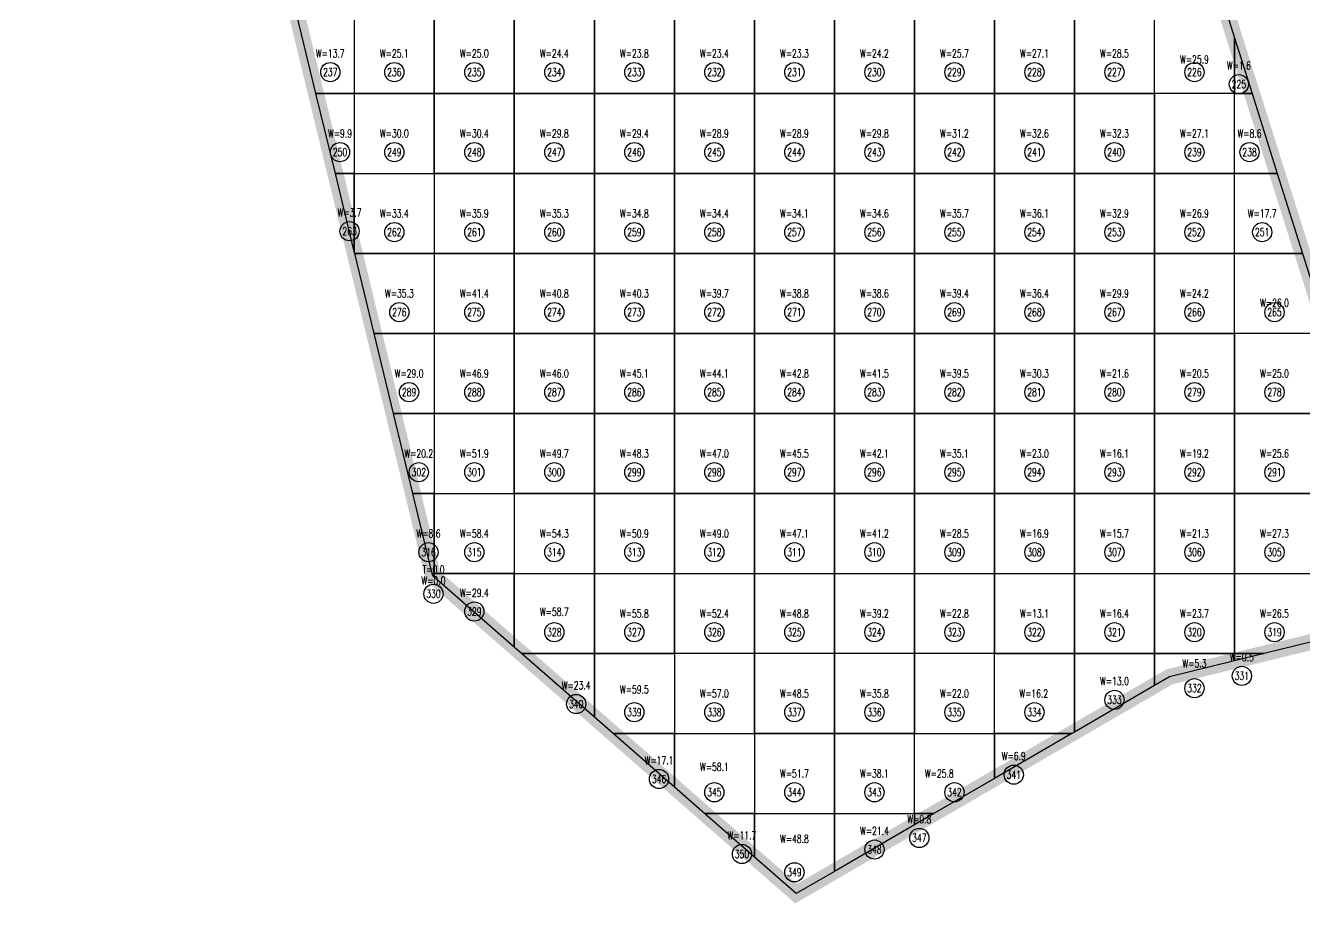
# Model space of a CAD drawing. Extents: x 4283 to 40403, y 1134 to 1764.
# Drawn here: x 8182.73 to 8229.74, y 1576.45 to 1608.72 of the extents above; entities that cross this region are included whole.
import ezdxf
from ezdxf.enums import TextEntityAlignment as Align

# ---------------------------------------------------------------- set-up
doc = ezdxf.new("R2010")
doc.units = 0
for name, color, linetype in [('tdz_7-4方格网', 2, 'Continuous'), ('tdz_7-4方格网计算', 7, 'Continuous'), ('tdz_格田', 6, 'Continuous')]:
    doc.layers.add(name, color=color, linetype=linetype)
doc.styles.add('GLandNum', font='txt_____.ttf', dxfattribs={"width": 0.7, "height": 0.5})

msp = doc.modelspace()

# ---------------------------------------------------------------- linework, layer by layer
at = {"layer": 'tdz_7-4方格网', "linetype": 'Continuous'}
for points in [[(8192.69, 1609.164, 2007.771), (8194.812, 1609.164, 2007.774), (8194.812, 1606.222, 2007.821), (8193.403, 1606.222, 2007.819)], [(8194.812, 1609.164, 2007.774), (8194.812, 1606.222, 2007.821), (8197.753, 1606.222, 2007.706), (8197.753, 1609.164, 2007.638)], [(8197.753, 1609.164, 2007.638), (8197.753, 1606.222, 2007.706), (8200.694, 1606.222, 2007.545), (8200.694, 1609.164, 2007.48)], [(8200.694, 1609.164, 2007.48), (8200.694, 1606.222, 2007.545), (8203.636, 1606.222, 2007.393), (8203.636, 1609.164, 2007.322)], [(8203.636, 1609.164, 2007.322), (8203.636, 1606.222, 2007.393), (8206.577, 1606.222, 2007.241), (8206.577, 1609.164, 2007.167)], [(8206.577, 1609.164, 2007.167), (8206.577, 1606.222, 2007.241), (8209.518, 1606.222, 2007.089), (8209.518, 1609.164, 2007.016)], [(8209.518, 1609.164, 2007.016), (8209.518, 1606.222, 2007.089), (8212.459, 1606.222, 2006.962), (8212.459, 1609.164, 2006.874)], [(8212.459, 1609.164, 2006.874), (8212.459, 1606.222, 2006.962), (8215.4, 1606.222, 2006.854), (8215.4, 1609.164, 2006.768)], [(8215.4, 1609.164, 2006.768), (8215.4, 1606.222, 2006.854), (8218.342, 1606.222, 2006.746), (8218.342, 1609.164, 2006.662)], [(8218.342, 1609.164, 2006.662), (8218.342, 1606.222, 2006.746), (8221.283, 1606.222, 2006.638), (8221.283, 1609.164, 2006.554)], [(8221.283, 1609.164, 2006.554), (8221.283, 1606.222, 2006.638), (8224.224, 1606.222, 2006.522), (8224.224, 1609.164, 2006.452)], [(8227.165, 1608.27, 2006.128), (8227.165, 1606.222, 2006.11), (8224.224, 1606.222, 2006.522), (8224.224, 1609.164, 2006.452), (8226.883, 1609.164, 2006.136)], [(8227.811, 1606.222, 2006.109), (8227.165, 1606.222, 2006.11), (8227.165, 1608.27, 2006.128)], [(8193.403, 1606.222, 2007.819), (8194.812, 1606.222, 2007.821), (8194.812, 1603.281, 2007.867), (8194.116, 1603.281, 2007.866)], [(8194.812, 1606.222, 2007.821), (8194.812, 1603.281, 2007.867), (8197.753, 1603.281, 2007.776), (8197.753, 1606.222, 2007.706)], [(8197.753, 1606.222, 2007.706), (8197.753, 1603.281, 2007.776), (8200.694, 1603.281, 2007.617), (8200.694, 1606.222, 2007.545)], [(8200.694, 1606.222, 2007.545), (8200.694, 1603.281, 2007.617), (8203.636, 1603.281, 2007.465), (8203.636, 1606.222, 2007.393)], [(8203.636, 1606.222, 2007.393), (8203.636, 1603.281, 2007.465), (8206.577, 1603.281, 2007.313), (8206.577, 1606.222, 2007.241)], [(8206.577, 1606.222, 2007.241), (8206.577, 1603.281, 2007.313), (8209.518, 1603.281, 2007.161), (8209.518, 1606.222, 2007.089)], [(8209.518, 1606.222, 2007.089), (8209.518, 1603.281, 2007.161), (8212.459, 1603.281, 2007.023), (8212.459, 1606.222, 2006.962)], [(8212.459, 1606.222, 2006.962), (8212.459, 1603.281, 2007.023), (8215.4, 1603.281, 2006.915), (8215.4, 1606.222, 2006.854)], [(8215.4, 1606.222, 2006.854), (8215.4, 1603.281, 2006.915), (8218.342, 1603.281, 2006.808), (8218.342, 1606.222, 2006.746)], [(8218.342, 1606.222, 2006.746), (8218.342, 1603.281, 2006.808), (8221.283, 1603.281, 2006.691), (8221.283, 1606.222, 2006.638)], [(8221.283, 1606.222, 2006.638), (8221.283, 1603.281, 2006.691), (8224.224, 1603.281, 2006.442), (8224.224, 1606.222, 2006.522)], [(8224.224, 1606.222, 2006.522), (8224.224, 1603.281, 2006.442), (8227.165, 1603.281, 2006.16), (8227.165, 1606.222, 2006.11)], [(8227.165, 1606.222, 2006.11), (8227.811, 1606.222, 2006.109), (8228.739, 1603.281, 2006.081), (8227.165, 1603.281, 2006.16)], [(8194.116, 1603.281, 2007.866), (8194.812, 1603.281, 2007.867), (8194.812, 1600.407, 2007.913)], [(8194.812, 1600.407, 2007.913), (8194.812, 1603.281, 2007.867), (8197.753, 1603.281, 2007.776), (8197.753, 1600.34, 2007.847), (8194.828, 1600.34, 2007.914)], [(8197.753, 1603.281, 2007.776), (8197.753, 1600.34, 2007.847), (8200.694, 1600.34, 2007.689), (8200.694, 1603.281, 2007.617)], [(8200.694, 1603.281, 2007.617), (8200.694, 1600.34, 2007.689), (8203.636, 1600.34, 2007.535), (8203.636, 1603.281, 2007.465)], [(8203.636, 1603.281, 2007.465), (8203.636, 1600.34, 2007.535), (8206.577, 1600.34, 2007.382), (8206.577, 1603.281, 2007.313)], [(8206.577, 1603.281, 2007.313), (8206.577, 1600.34, 2007.382), (8209.518, 1600.34, 2007.229), (8209.518, 1603.281, 2007.161)], [(8209.518, 1603.281, 2007.161), (8209.518, 1600.34, 2007.229), (8212.459, 1600.34, 2007.076), (8212.459, 1603.281, 2007.023)], [(8212.459, 1603.281, 2007.023), (8212.459, 1600.34, 2007.076), (8215.4, 1600.34, 2006.956), (8215.4, 1603.281, 2006.915)], [(8215.4, 1603.281, 2006.915), (8215.4, 1600.34, 2006.956), (8218.342, 1600.34, 2006.836), (8218.342, 1603.281, 2006.808)], [(8218.342, 1603.281, 2006.808), (8218.342, 1600.34, 2006.836), (8221.283, 1600.34, 2006.65), (8221.283, 1603.281, 2006.691)], [(8221.283, 1603.281, 2006.691), (8221.283, 1600.34, 2006.65), (8224.224, 1600.34, 2006.332), (8224.224, 1603.281, 2006.442)], [(8224.224, 1603.281, 2006.442), (8224.224, 1600.34, 2006.332), (8227.165, 1600.34, 2006.047), (8227.165, 1603.281, 2006.16)], [(8227.165, 1603.281, 2006.16), (8228.739, 1603.281, 2006.081), (8229.668, 1600.34, 2006.045), (8227.165, 1600.34, 2006.047)], [(8194.828, 1600.34, 2007.914), (8197.753, 1600.34, 2007.847), (8197.753, 1597.399, 2007.917), (8195.541, 1597.399, 2007.962)], [(8197.753, 1600.34, 2007.847), (8197.753, 1597.399, 2007.917), (8200.694, 1597.399, 2007.761), (8200.694, 1600.34, 2007.689)], [(8200.694, 1600.34, 2007.689), (8200.694, 1597.399, 2007.761), (8203.636, 1597.399, 2007.606), (8203.636, 1600.34, 2007.535)], [(8203.636, 1600.34, 2007.535), (8203.636, 1597.399, 2007.606), (8206.577, 1597.399, 2007.453), (8206.577, 1600.34, 2007.382)], [(8206.577, 1600.34, 2007.382), (8206.577, 1597.399, 2007.453), (8209.518, 1597.399, 2007.288), (8209.518, 1600.34, 2007.229)], [(8209.518, 1600.34, 2007.229), (8209.518, 1597.399, 2007.288), (8212.459, 1597.399, 2007.113), (8212.459, 1600.34, 2007.076)], [(8212.459, 1600.34, 2007.076), (8212.459, 1597.399, 2007.113), (8215.4, 1597.399, 2006.978), (8215.4, 1600.34, 2006.956)], [(8215.4, 1600.34, 2006.956), (8215.4, 1597.399, 2006.978), (8218.342, 1597.399, 2006.86), (8218.342, 1600.34, 2006.836)], [(8218.342, 1600.34, 2006.836), (8218.342, 1597.399, 2006.86), (8221.283, 1597.399, 2006.431), (8221.283, 1600.34, 2006.65)], [(8221.283, 1600.34, 2006.65), (8221.283, 1597.399, 2006.431), (8224.224, 1597.399, 2006.187), (8224.224, 1600.34, 2006.332)], [(8224.224, 1600.34, 2006.332), (8224.224, 1597.399, 2006.187), (8227.165, 1597.399, 2005.93), (8227.165, 1600.34, 2006.047)], [(8230.106, 1598.95, 2006.028), (8230.106, 1597.399, 2006.011), (8227.165, 1597.399, 2005.93), (8227.165, 1600.34, 2006.047), (8229.668, 1600.34, 2006.045)], [(8195.541, 1597.399, 2007.962), (8197.753, 1597.399, 2007.917), (8197.753, 1594.458, 2007.987), (8196.254, 1594.458, 2008.009)], [(8197.753, 1597.399, 2007.917), (8197.753, 1594.458, 2007.987), (8200.694, 1594.458, 2007.832), (8200.694, 1597.399, 2007.761)], [(8200.694, 1597.399, 2007.761), (8200.694, 1594.458, 2007.832), (8203.636, 1594.458, 2007.655), (8203.636, 1597.399, 2007.606)], [(8203.636, 1597.399, 2007.606), (8203.636, 1594.458, 2007.655), (8206.577, 1594.458, 2007.484), (8206.577, 1597.399, 2007.453)], [(8206.577, 1597.399, 2007.453), (8206.577, 1594.458, 2007.484), (8209.518, 1594.458, 2007.312), (8209.518, 1597.399, 2007.288)], [(8209.518, 1597.399, 2007.288), (8209.518, 1594.458, 2007.312), (8212.459, 1594.458, 2007.139), (8212.459, 1597.399, 2007.113)], [(8212.459, 1597.399, 2007.113), (8212.459, 1594.458, 2007.139), (8215.4, 1594.458, 2006.933), (8215.4, 1597.399, 2006.978)], [(8215.4, 1597.399, 2006.978), (8215.4, 1594.458, 2006.933), (8218.342, 1594.458, 2006.637), (8218.342, 1597.399, 2006.86)], [(8218.342, 1597.399, 2006.86), (8218.342, 1594.458, 2006.637), (8221.283, 1594.458, 2006.048), (8221.283, 1597.399, 2006.431)], [(8221.283, 1597.399, 2006.431), (8221.283, 1594.458, 2006.048), (8224.224, 1594.458, 2005.923), (8224.224, 1597.399, 2006.187)], [(8224.224, 1597.399, 2006.187), (8224.224, 1594.458, 2005.923), (8227.165, 1594.458, 2005.882), (8227.165, 1597.399, 2005.93)], [(8227.165, 1597.399, 2005.93), (8227.165, 1594.458, 2005.882), (8230.106, 1594.458, 2005.949), (8230.106, 1597.399, 2006.011)], [(8196.254, 1594.458, 2008.009), (8197.753, 1594.458, 2007.987), (8197.753, 1591.517, 2008.089), (8196.967, 1591.517, 2008.086)], [(8197.753, 1594.458, 2007.987), (8197.753, 1591.517, 2008.089), (8200.694, 1591.517, 2007.835), (8200.694, 1594.458, 2007.832)], [(8200.694, 1594.458, 2007.832), (8200.694, 1591.517, 2007.835), (8203.636, 1591.517, 2007.649), (8203.636, 1594.458, 2007.655)], [(8203.636, 1594.458, 2007.655), (8203.636, 1591.517, 2007.649), (8206.577, 1591.517, 2007.478), (8206.577, 1594.458, 2007.484)], [(8206.577, 1594.458, 2007.484), (8206.577, 1591.517, 2007.478), (8209.518, 1591.517, 2007.302), (8209.518, 1594.458, 2007.312)], [(8209.518, 1594.458, 2007.312), (8209.518, 1591.517, 2007.302), (8212.459, 1591.517, 2007.12), (8212.459, 1594.458, 2007.139)], [(8212.459, 1594.458, 2007.139), (8212.459, 1591.517, 2007.12), (8215.4, 1591.517, 2006.797), (8215.4, 1594.458, 2006.933)], [(8215.4, 1594.458, 2006.933), (8215.4, 1591.517, 2006.797), (8218.342, 1591.517, 2006.389), (8218.342, 1594.458, 2006.637)], [(8218.342, 1594.458, 2006.637), (8218.342, 1591.517, 2006.389), (8221.283, 1591.517, 2005.982), (8221.283, 1594.458, 2006.048)], [(8221.283, 1594.458, 2006.048), (8221.283, 1591.517, 2005.982), (8224.224, 1591.517, 2005.882), (8224.224, 1594.458, 2005.923)], [(8224.224, 1594.458, 2005.923), (8224.224, 1591.517, 2005.882), (8227.165, 1591.517, 2005.882), (8227.165, 1594.458, 2005.882)], [(8227.165, 1594.458, 2005.882), (8227.165, 1591.517, 2005.882), (8230.106, 1591.517, 2005.882), (8230.106, 1594.458, 2005.949)], [(8196.967, 1591.517, 2008.086), (8197.753, 1591.517, 2008.089), (8197.753, 1588.575, 2008.197), (8197.68, 1588.575, 2008.196)], [(8197.753, 1588.575, 2008.197), (8197.753, 1591.517, 2008.089), (8200.694, 1591.517, 2007.835), (8200.694, 1588.575, 2008.001)], [(8200.694, 1591.517, 2007.835), (8200.694, 1588.575, 2008.001), (8203.636, 1588.575, 2007.682), (8203.636, 1591.517, 2007.649)], [(8203.636, 1591.517, 2007.649), (8203.636, 1588.575, 2007.682), (8206.577, 1588.575, 2007.474), (8206.577, 1591.517, 2007.478)], [(8206.577, 1591.517, 2007.478), (8206.577, 1588.575, 2007.474), (8209.518, 1588.575, 2007.281), (8209.518, 1591.517, 2007.302)], [(8209.518, 1591.517, 2007.302), (8209.518, 1588.575, 2007.281), (8212.459, 1588.575, 2007.092), (8212.459, 1591.517, 2007.12)], [(8212.459, 1591.517, 2007.12), (8212.459, 1588.575, 2007.092), (8215.4, 1588.575, 2006.665), (8215.4, 1591.517, 2006.797)], [(8215.4, 1591.517, 2006.797), (8215.4, 1588.575, 2006.665), (8218.342, 1588.575, 2006.055), (8218.342, 1591.517, 2006.389)], [(8218.342, 1591.517, 2006.389), (8218.342, 1588.575, 2006.055), (8221.283, 1588.575, 2005.828), (8221.283, 1591.517, 2005.982)], [(8221.283, 1591.517, 2005.982), (8221.283, 1588.575, 2005.828), (8224.224, 1588.575, 2005.882), (8224.224, 1591.517, 2005.882)], [(8224.224, 1591.517, 2005.882), (8224.224, 1588.575, 2005.882), (8227.165, 1588.575, 2005.882), (8227.165, 1591.517, 2005.882)], [(8227.165, 1591.517, 2005.882), (8227.165, 1588.575, 2005.882), (8230.106, 1588.575, 2005.882), (8230.106, 1591.517, 2005.882)], [(8197.68, 1588.575, 2008.196), (8197.753, 1588.575, 2008.197), (8197.753, 1588.441, 2008.197), (8197.701, 1588.487, 2008.2)], [(8197.753, 1588.441, 2008.197), (8197.753, 1588.575, 2008.197), (8200.694, 1588.575, 2008.001), (8200.694, 1585.869, 2008.041)], [(8200.694, 1585.869, 2008.041), (8200.694, 1588.575, 2008.001), (8203.636, 1588.575, 2007.682), (8203.636, 1585.634, 2007.806), (8200.963, 1585.634, 2008.027)], [(8203.636, 1585.634, 2007.806), (8203.636, 1588.575, 2007.682), (8206.577, 1588.575, 2007.474), (8206.577, 1585.634, 2007.549)], [(8206.577, 1585.634, 2007.549), (8206.577, 1588.575, 2007.474), (8209.518, 1588.575, 2007.281), (8209.518, 1585.634, 2007.321)], [(8209.518, 1585.634, 2007.321), (8209.518, 1588.575, 2007.281), (8212.459, 1588.575, 2007.092), (8212.459, 1585.634, 2007.024)], [(8212.459, 1585.634, 2007.024), (8212.459, 1588.575, 2007.092), (8215.4, 1588.575, 2006.665), (8215.4, 1585.634, 2006.466)], [(8215.4, 1585.634, 2006.466), (8215.4, 1588.575, 2006.665), (8218.342, 1588.575, 2006.055), (8218.342, 1585.634, 2005.956)], [(8218.342, 1585.634, 2005.956), (8218.342, 1588.575, 2006.055), (8221.283, 1588.575, 2005.828), (8221.283, 1585.634, 2005.82)], [(8221.283, 1585.634, 2005.82), (8221.283, 1588.575, 2005.828), (8224.224, 1588.575, 2005.882), (8224.224, 1585.634, 2005.876)], [(8224.224, 1585.634, 2005.876), (8224.224, 1588.575, 2005.882), (8227.165, 1588.575, 2005.882), (8227.165, 1585.634, 2005.882)], [(8228.253, 1585.634, 2005.882), (8227.165, 1585.634, 2005.882), (8227.165, 1588.575, 2005.882), (8230.106, 1588.575, 2005.882), (8230.106, 1586.089, 2005.882)], [(8200.963, 1585.634, 2008.027), (8203.636, 1585.634, 2007.806), (8203.636, 1583.297, 2007.885)], [(8203.636, 1583.297, 2007.885), (8203.636, 1585.634, 2007.806), (8206.577, 1585.634, 2007.549), (8206.577, 1582.693, 2007.679), (8204.327, 1582.693, 2007.848)], [(8206.577, 1585.634, 2007.549), (8206.577, 1582.693, 2007.679), (8209.518, 1582.693, 2007.274), (8209.518, 1585.634, 2007.321)], [(8209.518, 1585.634, 2007.321), (8209.518, 1582.693, 2007.274), (8212.459, 1582.693, 2006.838), (8212.459, 1585.634, 2007.024)], [(8212.459, 1585.634, 2007.024), (8212.459, 1582.693, 2006.838), (8215.4, 1582.693, 2006.366), (8215.4, 1585.634, 2006.466)], [(8215.4, 1585.634, 2006.466), (8215.4, 1582.693, 2006.366), (8218.342, 1582.693, 2006.045), (8218.342, 1585.634, 2005.956)], [(8221.183, 1582.693, 2005.956), (8218.342, 1582.693, 2006.045), (8218.342, 1585.634, 2005.956), (8221.283, 1585.634, 2005.82), (8221.283, 1582.751, 2005.941)], [(8221.283, 1582.751, 2005.941), (8221.283, 1585.634, 2005.82), (8224.224, 1585.634, 2005.876), (8224.224, 1584.459, 2005.882)], [(8224.224, 1584.459, 2005.882), (8224.224, 1585.634, 2005.876), (8227.165, 1585.634, 2005.882), (8227.165, 1585.367, 2005.882), (8224.776, 1584.78, 2005.882)], [(8227.165, 1585.634, 2005.882), (8228.253, 1585.634, 2005.882), (8227.165, 1585.367, 2005.882)], [(8204.327, 1582.693, 2007.848), (8206.577, 1582.693, 2007.679), (8206.577, 1580.725, 2007.729)], [(8206.577, 1580.725, 2007.729), (8206.577, 1582.693, 2007.679), (8209.518, 1582.693, 2007.274), (8209.518, 1579.752, 2007.593), (8207.69, 1579.752, 2007.67)], [(8209.518, 1582.693, 2007.274), (8209.518, 1579.752, 2007.593), (8212.459, 1579.752, 2006.829), (8212.459, 1582.693, 2006.838)], [(8212.459, 1582.693, 2006.838), (8212.459, 1579.752, 2006.829), (8215.4, 1579.752, 2006.647), (8215.4, 1582.693, 2006.366)], [(8216.118, 1579.752, 2006.724), (8215.4, 1579.752, 2006.647), (8215.4, 1582.693, 2006.366), (8218.342, 1582.693, 2006.045), (8218.342, 1581.043, 2006.387)], [(8218.342, 1582.693, 2006.045), (8221.183, 1582.693, 2005.956), (8218.342, 1581.043, 2006.387)], [(8207.69, 1579.752, 2007.67), (8209.518, 1579.752, 2007.593), (8209.518, 1578.153, 2007.573)], [(8209.518, 1578.153, 2007.573), (8209.518, 1579.752, 2007.593), (8212.459, 1579.752, 2006.829), (8212.459, 1577.627, 2007.278), (8211.053, 1576.811, 2007.491)], [(8212.459, 1577.627, 2007.278), (8212.459, 1579.752, 2006.829), (8215.4, 1579.752, 2006.647), (8215.4, 1579.335, 2006.833)], [(8215.4, 1579.752, 2006.647), (8216.118, 1579.752, 2006.724), (8215.4, 1579.335, 2006.833)]]:
    msp.add_polyline3d(points, close=True, dxfattribs=at)
at = {"layer": 'tdz_7-4方格网计算', "color": 7, "linetype": 'Continuous'}
for centre in [(8193.929, 1607.007), (8196.283, 1607.007), (8199.224, 1607.007), (8202.165, 1607.007), (8205.106, 1607.007), (8208.047, 1607.007), (8210.989, 1607.007), (8213.93, 1607.007), (8216.871, 1607.007), (8219.812, 1607.007), (8222.753, 1607.007), (8225.694, 1607.007), (8227.327, 1606.56), (8194.286, 1604.066), (8196.283, 1604.066), (8199.224, 1604.066), (8202.165, 1604.066), (8205.106, 1604.066), (8208.047, 1604.066), (8210.989, 1604.066), (8213.93, 1604.066), (8216.871, 1604.066), (8219.812, 1604.066), (8222.753, 1604.066), (8225.694, 1604.066), (8227.72, 1604.066), (8194.638, 1601.158), (8196.283, 1601.124), (8199.224, 1601.124), (8202.165, 1601.124), (8205.106, 1601.124), (8208.047, 1601.124), (8210.989, 1601.124), (8213.93, 1601.124), (8216.871, 1601.124), (8219.812, 1601.124), (8222.753, 1601.124), (8225.694, 1601.124), (8228.184, 1601.124), (8196.469, 1598.183), (8199.224, 1598.183), (8202.165, 1598.183), (8205.106, 1598.183), (8208.047, 1598.183), (8210.989, 1598.183), (8213.93, 1598.183), (8216.871, 1598.183), (8219.812, 1598.183), (8222.753, 1598.183), (8225.694, 1598.183), (8228.636, 1598.183), (8196.825, 1595.242), (8199.224, 1595.242), (8202.165, 1595.242), (8205.106, 1595.242), (8208.047, 1595.242), (8210.989, 1595.242), (8213.93, 1595.242), (8216.871, 1595.242), (8219.812, 1595.242), (8222.753, 1595.242), (8225.694, 1595.242), (8228.636, 1595.242), (8197.182, 1592.301), (8199.224, 1592.301), (8202.165, 1592.301), (8205.106, 1592.301), (8208.047, 1592.301), (8210.989, 1592.301), (8213.93, 1592.301), (8216.871, 1592.301), (8219.812, 1592.301), (8222.753, 1592.301), (8225.694, 1592.301), (8228.636, 1592.301), (8197.538, 1589.36), (8199.224, 1589.36), (8202.165, 1589.36), (8205.106, 1589.36), (8208.047, 1589.36), (8210.989, 1589.36), (8213.93, 1589.36), (8216.871, 1589.36), (8219.812, 1589.36), (8222.753, 1589.36), (8225.694, 1589.36), (8228.636, 1589.36), (8197.722, 1587.833), (8199.224, 1587.179), (8202.165, 1586.419), (8205.106, 1586.419), (8208.047, 1586.419), (8210.989, 1586.419), (8213.93, 1586.419), (8216.871, 1586.419), (8219.812, 1586.419), (8222.753, 1586.419), (8225.694, 1586.419), (8228.636, 1586.419), (8227.437, 1584.814), (8225.694, 1584.36), (8222.753, 1583.933), (8202.968, 1583.779), (8205.106, 1583.477), (8208.047, 1583.477), (8210.989, 1583.477), (8213.93, 1583.477), (8216.871, 1583.477), (8219.812, 1583.477), (8206.014, 1581.023), (8219.052, 1581.182), (8208.047, 1580.536), (8210.989, 1580.536), (8213.93, 1580.536), (8216.871, 1580.536), (8215.58, 1578.857), (8209.061, 1578.266), (8213.93, 1578.43), (8210.989, 1577.595)]:
    msp.add_circle(centre, 0.353, dxfattribs=at)
at = {"layer": 'tdz_格田', "linetype": 'Continuous', "lineweight": 60, "const_width": 0.588}
msp.add_lwpolyline([(8224.776, 1584.78), (8211.053, 1576.811), (8197.701, 1588.487), (8183.047, 1648.949), (8200.108, 1671.374), (8207.059, 1669.19), (8223.43, 1620.107), (8233.873, 1587.015), (8224.776, 1584.78)], close=True, dxfattribs=at)

# ---------------------------------------------------------------- texts
at = {"layer": 'tdz_7-4方格网计算', "color": 173, "linetype": 'Continuous', "style": 'GLandNum', "width": 0.7}
for s, p in [('W=13.7', (8193.929, 1607.693)), ('W=25.1', (8196.283, 1607.693)), ('W=25.0', (8199.224, 1607.693)), ('W=24.4', (8202.165, 1607.693)), ('W=23.8', (8205.106, 1607.693)), ('W=23.4', (8208.047, 1607.693)), ('W=23.3', (8210.989, 1607.693)), ('W=24.2', (8213.93, 1607.693)), ('W=25.7', (8216.871, 1607.693)), ('W=27.1', (8219.812, 1607.693)), ('W=28.5', (8222.753, 1607.693)), ('W=25.9', (8225.694, 1607.47)), ('W=1.6', (8227.327, 1607.246)), ('W=9.9', (8194.286, 1604.752)), ('W=30.0', (8196.283, 1604.752)), ('W=30.4', (8199.224, 1604.752)), ('W=29.8', (8202.165, 1604.752)), ('W=29.4', (8205.106, 1604.752)), ('W=28.9', (8208.047, 1604.752)), ('W=28.9', (8210.989, 1604.752)), ('W=29.8', (8213.93, 1604.752)), ('W=31.2', (8216.871, 1604.752)), ('W=32.6', (8219.812, 1604.752)), ('W=32.3', (8222.753, 1604.752)), ('W=27.1', (8225.694, 1604.752)), ('W=8.6', (8227.72, 1604.752)), ('W=3.7', (8194.638, 1601.844)), ('W=33.4', (8196.283, 1601.811)), ('W=35.9', (8199.224, 1601.811)), ('W=35.3', (8202.165, 1601.811)), ('W=34.8', (8205.106, 1601.811)), ('W=34.4', (8208.047, 1601.811)), ('W=34.1', (8210.989, 1601.811)), ('W=34.6', (8213.93, 1601.811)), ('W=35.7', (8216.871, 1601.811)), ('W=36.1', (8219.812, 1601.811)), ('W=32.9', (8222.753, 1601.811)), ('W=26.9', (8225.694, 1601.811)), ('W=17.7', (8228.184, 1601.811)), ('W=35.3', (8196.469, 1598.87)), ('W=41.4', (8199.224, 1598.87)), ('W=40.8', (8202.165, 1598.87)), ('W=40.3', (8205.106, 1598.87)), ('W=39.7', (8208.047, 1598.87)), ('W=38.8', (8210.989, 1598.87)), ('W=38.6', (8213.93, 1598.87)), ('W=39.4', (8216.871, 1598.87)), ('W=36.4', (8219.812, 1598.87)), ('W=29.9', (8222.753, 1598.87)), ('W=24.2', (8225.694, 1598.87)), ('W=26.0', (8228.636, 1598.522)), ('W=29.0', (8196.825, 1595.928)), ('W=46.9', (8199.224, 1595.928)), ('W=46.0', (8202.165, 1595.928)), ('W=45.1', (8205.106, 1595.928)), ('W=44.1', (8208.047, 1595.928)), ('W=42.8', (8210.989, 1595.928)), ('W=41.5', (8213.93, 1595.928)), ('W=39.5', (8216.871, 1595.928)), ('W=30.3', (8219.812, 1595.928)), ('W=21.6', (8222.753, 1595.928)), ('W=20.5', (8225.694, 1595.928)), ('W=25.0', (8228.636, 1595.928)), ('W=20.2', (8197.182, 1592.987)), ('W=51.9', (8199.224, 1592.987)), ('W=49.7', (8202.165, 1592.987)), ('W=48.3', (8205.106, 1592.987)), ('W=47.0', (8208.047, 1592.987)), ('W=45.5', (8210.989, 1592.987)), ('W=42.1', (8213.93, 1592.987)), ('W=35.1', (8216.871, 1592.987)), ('W=23.0', (8219.812, 1592.987)), ('W=16.1', (8222.753, 1592.987)), ('W=19.2', (8225.694, 1592.987)), ('W=25.6', (8228.636, 1592.987)), ('W=8.6', (8197.538, 1590.046)), ('W=58.4', (8199.224, 1590.046)), ('W=54.3', (8202.165, 1590.046)), ('W=50.9', (8205.106, 1590.046)), ('W=49.0', (8208.047, 1590.046)), ('W=47.1', (8210.989, 1590.046)), ('W=41.2', (8213.93, 1590.046)), ('W=28.5', (8216.871, 1590.046)), ('W=16.9', (8219.812, 1590.046)), ('W=15.7', (8222.753, 1590.046)), ('W=21.3', (8225.694, 1590.046)), ('W=27.3', (8228.636, 1590.046)), ('W=0.0', (8197.722, 1588.314)), ('W=29.4', (8199.224, 1587.865)), ('W=58.7', (8202.165, 1587.164)), ('W=55.8', (8205.106, 1587.105)), ('W=52.4', (8208.047, 1587.105)), ('W=48.8', (8210.989, 1587.105)), ('W=39.2', (8213.93, 1587.105)), ('W=22.8', (8216.871, 1587.105)), ('W=13.1', (8219.812, 1587.105)), ('W=16.4', (8222.753, 1587.105)), ('W=23.7', (8225.694, 1587.105)), ('W=26.5', (8228.636, 1587.105)), ('W=0.5', (8227.437, 1585.501)), ('W=5.3', (8225.694, 1585.274)), ('W=13.0', (8222.753, 1584.62)), ('W=23.4', (8202.968, 1584.466)), ('W=59.5', (8205.106, 1584.315)), ('W=57.0', (8208.047, 1584.164)), ('W=48.5', (8210.989, 1584.164)), ('W=35.8', (8213.93, 1584.164)), ('W=22.0', (8216.871, 1584.164)), ('W=16.2', (8219.787, 1584.164)), ('W=17.1', (8206.014, 1581.709)), ('W=6.9', (8219.052, 1581.868)), ('W=58.1', (8208.047, 1581.466)), ('W=51.7', (8210.989, 1581.222)), ('W=38.1', (8213.93, 1581.222)), ('W=25.8', (8216.315, 1581.222)), ('W=0.8', (8215.58, 1579.544)), ('W=11.7', (8209.061, 1578.953)), ('W=21.4', (8213.93, 1579.117)), ('W=48.8', (8210.989, 1578.821))]:
    msp.add_text(s, height=0.2941, dxfattribs=at).set_placement(p, align=Align.MIDDLE_CENTER)
at = {"layer": 'tdz_7-4方格网计算', "color": 7, "linetype": 'Continuous', "style": 'GLandNum', "width": 0.7}
for s, p in [('237', (8193.929, 1607.007)), ('236', (8196.283, 1607.007)), ('235', (8199.224, 1607.007)), ('234', (8202.165, 1607.007)), ('233', (8205.106, 1607.007)), ('232', (8208.047, 1607.007)), ('231', (8210.989, 1607.007)), ('230', (8213.93, 1607.007)), ('229', (8216.871, 1607.007)), ('228', (8219.812, 1607.007)), ('227', (8222.753, 1607.007)), ('226', (8225.694, 1607.007)), ('225', (8227.327, 1606.56)), ('250', (8194.286, 1604.066)), ('249', (8196.283, 1604.066)), ('248', (8199.224, 1604.066)), ('247', (8202.165, 1604.066)), ('246', (8205.106, 1604.066)), ('245', (8208.047, 1604.066)), ('244', (8210.989, 1604.066)), ('243', (8213.93, 1604.066)), ('242', (8216.871, 1604.066)), ('241', (8219.812, 1604.066)), ('240', (8222.753, 1604.066)), ('239', (8225.694, 1604.066)), ('238', (8227.72, 1604.066)), ('263', (8194.638, 1601.158)), ('262', (8196.283, 1601.124)), ('261', (8199.224, 1601.124)), ('260', (8202.165, 1601.124)), ('259', (8205.106, 1601.124)), ('258', (8208.047, 1601.124)), ('257', (8210.989, 1601.124)), ('256', (8213.93, 1601.124)), ('255', (8216.871, 1601.124)), ('254', (8219.812, 1601.124)), ('253', (8222.753, 1601.124)), ('252', (8225.694, 1601.124)), ('251', (8228.184, 1601.124)), ('276', (8196.469, 1598.183)), ('275', (8199.224, 1598.183)), ('274', (8202.165, 1598.183)), ('273', (8205.106, 1598.183)), ('272', (8208.047, 1598.183)), ('271', (8210.989, 1598.183)), ('270', (8213.93, 1598.183)), ('269', (8216.871, 1598.183)), ('268', (8219.812, 1598.183)), ('267', (8222.753, 1598.183)), ('266', (8225.694, 1598.183)), ('265', (8228.636, 1598.183)), ('289', (8196.825, 1595.242)), ('288', (8199.224, 1595.242)), ('287', (8202.165, 1595.242)), ('286', (8205.106, 1595.242)), ('285', (8208.047, 1595.242)), ('284', (8210.989, 1595.242)), ('283', (8213.93, 1595.242)), ('282', (8216.871, 1595.242)), ('281', (8219.812, 1595.242)), ('280', (8222.753, 1595.242)), ('279', (8225.694, 1595.242)), ('278', (8228.636, 1595.242)), ('302', (8197.182, 1592.301)), ('301', (8199.224, 1592.301)), ('300', (8202.165, 1592.301)), ('299', (8205.106, 1592.301)), ('298', (8208.047, 1592.301)), ('297', (8210.989, 1592.301)), ('296', (8213.93, 1592.301)), ('295', (8216.871, 1592.301)), ('294', (8219.812, 1592.301)), ('293', (8222.753, 1592.301)), ('292', (8225.694, 1592.301)), ('291', (8228.636, 1592.301)), ('316', (8197.538, 1589.36)), ('315', (8199.224, 1589.36)), ('314', (8202.165, 1589.36)), ('313', (8205.106, 1589.36)), ('312', (8208.047, 1589.36)), ('311', (8210.989, 1589.36)), ('310', (8213.93, 1589.36)), ('309', (8216.871, 1589.36)), ('308', (8219.812, 1589.36)), ('307', (8222.753, 1589.36)), ('306', (8225.694, 1589.36)), ('305', (8228.636, 1589.36)), ('330', (8197.722, 1587.833)), ('329', (8199.224, 1587.179)), ('328', (8202.165, 1586.419)), ('327', (8205.106, 1586.419)), ('326', (8208.047, 1586.419)), ('325', (8210.989, 1586.419)), ('324', (8213.93, 1586.419)), ('323', (8216.871, 1586.419)), ('322', (8219.812, 1586.419)), ('321', (8222.753, 1586.419)), ('320', (8225.694, 1586.419)), ('319', (8228.636, 1586.419)), ('331', (8227.437, 1584.814)), ('332', (8225.694, 1584.36)), ('340', (8202.968, 1583.779)), ('333', (8222.753, 1583.933)), ('339', (8205.106, 1583.477)), ('338', (8208.047, 1583.477)), ('337', (8210.989, 1583.477)), ('336', (8213.93, 1583.477)), ('335', (8216.871, 1583.477)), ('334', (8219.812, 1583.477)), ('346', (8206.014, 1581.023)), ('341', (8219.052, 1581.182)), ('345', (8208.047, 1580.536)), ('344', (8210.989, 1580.536)), ('343', (8213.93, 1580.536)), ('342', (8216.871, 1580.536)), ('347', (8215.58, 1578.857)), ('348', (8213.93, 1578.43)), ('350', (8209.061, 1578.266)), ('349', (8210.989, 1577.595))]:
    msp.add_text(s, height=0.2941, dxfattribs=at).set_placement(p, align=Align.MIDDLE_CENTER)
at = {"layer": 'tdz_7-4方格网计算', "color": 2, "linetype": 'Continuous', "style": 'GLandNum', "width": 0.7}
msp.add_text('T=0.0', height=0.2941, dxfattribs=at).set_placement((8197.722, 1588.726), align=Align.MIDDLE_CENTER)

doc.saveas('drawing.dxf')
